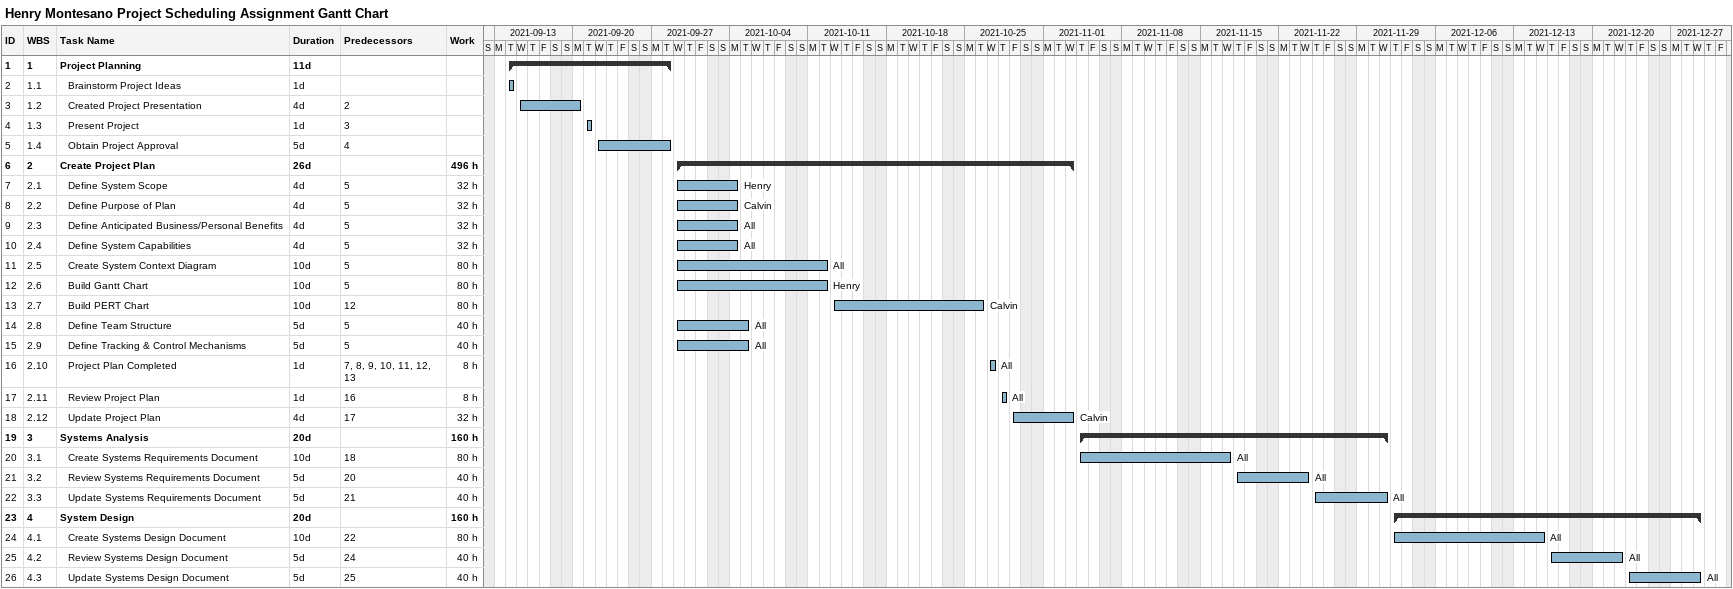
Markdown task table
Henry Montesano Project Scheduling Assignment Gantt Chart

| ID | WBS | Task | Duration | Start | Finish | Predecessors | Resources | Work (h) |
|---|---|---|---|---|---|---|---|---|
| 1 | 1 | **Project Planning** | 11d | 2021-09-14 | 2021-09-28 |  |  |  |
| 2 | 1.1 | Brainstorm Project Ideas | 1d | 2021-09-14 | 2021-09-14 |  |  |  |
| 3 | 1.2 | Created Project Presentation | 4d | 2021-09-15 | 2021-09-20 | 2 |  |  |
| 4 | 1.3 | Present Project | 1d | 2021-09-21 | 2021-09-21 | 3 |  |  |
| 5 | 1.4 | Obtain Project Approval | 5d | 2021-09-22 | 2021-09-28 | 4 |  |  |
| 6 | 2 | **Create Project Plan** | 26d | 2021-09-29 | 2021-11-03 |  |  | 496 |
| 7 | 2.1 | Define System Scope | 4d | 2021-09-29 | 2021-10-04 | 5 | Henry | 32 |
| 8 | 2.2 | Define Purpose of Plan | 4d | 2021-09-29 | 2021-10-04 | 5 | Calvin | 32 |
| 9 | 2.3 | Define Anticipated Business/Personal Benefits | 4d | 2021-09-29 | 2021-10-04 | 5 | All | 32 |
| 10 | 2.4 | Define System Capabilities | 4d | 2021-09-29 | 2021-10-04 | 5 | All | 32 |
| 11 | 2.5 | Create System Context Diagram | 10d | 2021-09-29 | 2021-10-12 | 5 | All | 80 |
| 12 | 2.6 | Build Gantt Chart | 10d | 2021-09-29 | 2021-10-12 | 5 | Henry | 80 |
| 13 | 2.7 | Build PERT Chart | 10d | 2021-10-13 | 2021-10-26 | 12 | Calvin | 80 |
| 14 | 2.8 | Define Team Structure | 5d | 2021-09-29 | 2021-10-05 | 5 | All | 40 |
| 15 | 2.9 | Define Tracking & Control Mechanisms | 5d | 2021-09-29 | 2021-10-05 | 5 | All | 40 |
| 16 | 2.10 | Project Plan Completed | 1d | 2021-10-27 | 2021-10-27 | 7, 8, 9, 10, 11, 12, 13 | All | 8 |
| 17 | 2.11 | Review Project Plan | 1d | 2021-10-28 | 2021-10-28 | 16 | All | 8 |
| 18 | 2.12 | Update Project Plan | 4d | 2021-10-29 | 2021-11-03 | 17 | Calvin | 32 |
| 19 | 3 | **Systems Analysis** | 20d | 2021-11-04 | 2021-12-01 |  |  | 160 |
| 20 | 3.1 | Create Systems Requirements Document | 10d | 2021-11-04 | 2021-11-17 | 18 | All | 80 |
| 21 | 3.2 | Review Systems Requirements Document | 5d | 2021-11-18 | 2021-11-24 | 20 | All | 40 |
| 22 | 3.3 | Update Systems Requirements Document | 5d | 2021-11-25 | 2021-12-01 | 21 | All | 40 |
| 23 | 4 | **System Design** | 20d | 2021-12-02 | 2021-12-29 |  |  | 160 |
| 24 | 4.1 | Create Systems Design Document | 10d | 2021-12-02 | 2021-12-15 | 22 | All | 80 |
| 25 | 4.2 | Review Systems Design Document | 5d | 2021-12-16 | 2021-12-22 | 24 | All | 40 |
| 26 | 4.3 | Update Systems Design Document | 5d | 2021-12-23 | 2021-12-29 | 25 | All | 40 |
